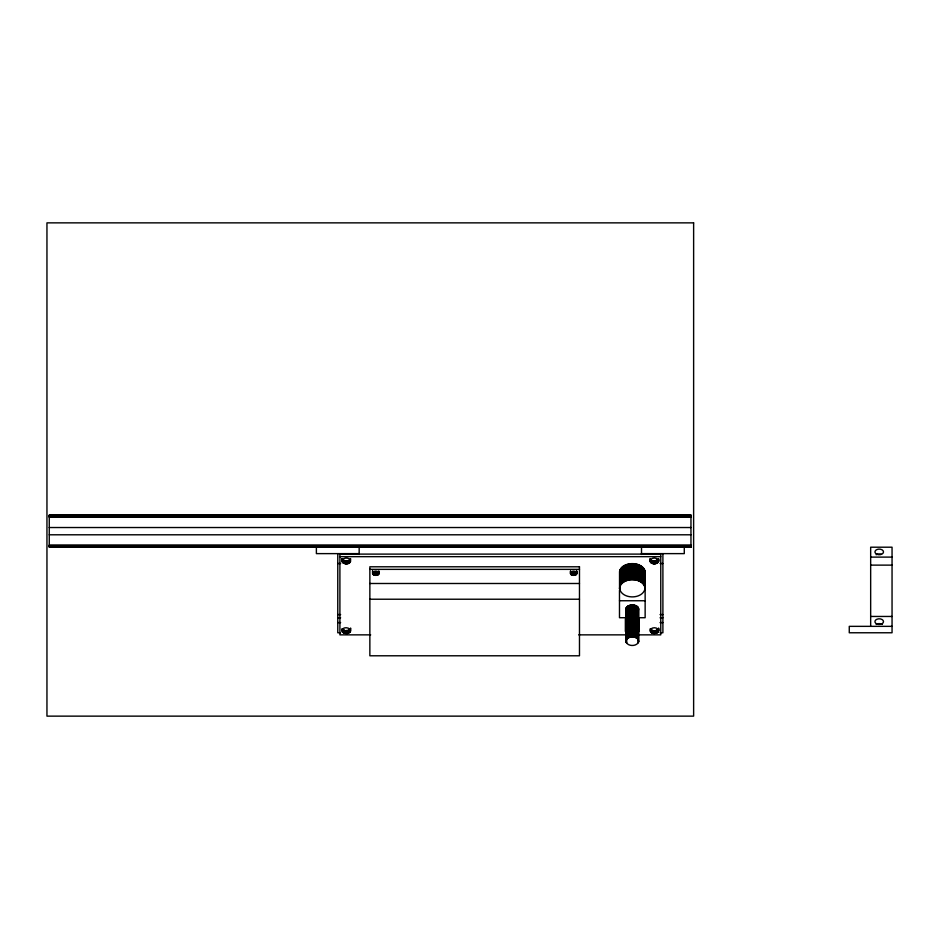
<?xml version="1.0" encoding="UTF-8"?>
<svg xmlns="http://www.w3.org/2000/svg" width="939" height="939" viewBox="0 0 939 939"><rect width="100%" height="100%" fill="white"/><g stroke="black" fill="none" stroke-linecap="round" stroke-linejoin="round"><path stroke-width="1.41" d="M349.355 632.616C353.674 628.719 344.378 625.656 342.371 629.529C341.174 631.536 343.662 633.32 345.493 633.391C349.496 634.377 349.038 630.914 350.529 628.602M349.355 562.907C349.66 555.325 352.16 563.987 347.16 563.682C345.2 563.952 342.289 563.236 342.054 560.912C342.618 556.721 351.362 557.238 350.423 561.733M637.968 611.23C642.123 603.002 622.498 603.002 626.653 611.23M638.696 641.595C638.332 635.586 627.522 635.304 625.926 640.762C626.29 646.76 637.1 647.041 638.696 641.595L638.696 608.824M645.14 588.272C643.098 576.769 621.536 576.769 619.482 588.272C621.536 599.763 643.098 599.763 645.14 588.272L645.14 572.215C643.426 559.667 617.193 561.193 620.033 574.68M645.14 572.215L644.588 574.68M658.603 561.182C658.392 557.085 650.715 556.98 650.07 560.912C651.056 565.701 660.704 564.116 658.603 558.623M658.603 630.891C658.392 626.794 650.715 626.689 650.07 630.621C651.138 635.527 660.95 633.696 658.626 628.05M378.887 573.659C379.11 570.489 373.311 570.231 372.548 573.036C372.959 577.039 381.07 575.584 378.887 571.088M576.663 573.858C577.321 570.642 571.452 570.161 570.454 572.837C570.431 577.109 579.222 575.654 576.792 570.889M658.474 628.778A4.272 2.829 0 0 1 654.342 630.879A4.272 2.829 0 0 1 650.211 628.778L651.631 630.233L654.342 630.879L657.054 630.233L658.544 628.602L658.439 631.431M570.525 571.288L573.6 572.802L576.663 571.288M658.298 559.421L658.439 559.163A4.272 2.829 0 0 1 654.342 561.17L651.631 560.524L650.246 559.163A4.272 2.829 0 0 0 654.342 561.17L658.298 559.421L658.298 561.992M372.771 574.058L372.666 571.288L375.741 572.802L378.804 571.288L378.699 574.058M342.23 559.163L345.493 561.111L349.355 560.337M342.23 628.872L345.083 630.75L349.355 630.046M690.963 547.132L49.262 547.202L49.262 515.124L690.963 515.124L690.963 547.202M49.262 515.194L690.963 515.194M49.262 515.405L690.963 515.405M49.262 515.746L690.963 515.746M49.262 516.192L690.963 516.192M49.262 516.708L690.963 516.708M49.262 517.26L690.963 517.26M49.262 527.53L690.963 527.53M49.262 534.796L690.963 534.796M49.262 545.066L690.963 545.066M49.262 545.618L690.963 545.618M49.262 546.134L690.963 546.134M49.262 546.58L690.963 546.58M49.262 546.921L690.963 546.921M359.168 553.623L316.384 553.623L316.384 547.202M641.513 553.623L684.285 553.623L684.285 547.202M339.906 556.663L660.763 556.663M870.664 557.109L892.05 557.109M337.77 563.517L340.622 563.517M660.047 563.517L662.899 563.517M870.664 565.125L892.05 565.125M369.86 569.363L579.48 569.363M369.86 583.495L579.48 583.495M369.86 599.223L579.48 599.223M619.482 600.749L645.14 600.749M337.77 614.587L340.622 614.587M660.047 614.587L662.899 614.587M870.664 616.454L892.05 616.454M337.77 617.792L340.622 617.792M626.606 617.721L619.482 617.721L619.482 590.314M638.015 617.721L645.14 617.721L645.14 590.314M660.047 617.792L662.899 617.792M337.77 622.604L340.622 622.604M660.047 622.604L662.899 622.604M892.05 626.348L849.267 626.348L849.267 632.769L892.05 632.769L892.05 547.202L870.664 547.202L870.664 626.348M340.622 632.769L337.77 632.769L337.77 553.623M660.047 632.769L662.899 632.769L662.899 553.623M370.682 634.858L339.906 634.858L339.906 554.104L660.763 554.104L660.763 634.858L637.323 634.858M578.717 634.858L627.064 634.858M658.544 558.893L658.439 561.733M658.298 629.13L658.298 631.701M658.122 559.667L658.122 562.238M658.122 629.376L658.122 631.947M657.899 559.914L657.899 562.484M657.899 629.623L657.899 632.182M657.652 560.137L657.652 562.707M657.652 629.846L657.652 632.405M657.37 560.337L657.37 562.907M657.37 630.046L657.37 632.616M657.054 560.524L657.054 563.095M657.054 630.233L657.054 632.804M656.725 560.689L656.725 563.259M656.725 630.398L656.725 632.968M656.361 560.829L656.361 563.4M656.361 630.539L656.361 633.109M655.985 560.959L655.985 563.517M655.985 630.656L655.985 633.226M655.586 561.041L655.586 563.611M655.586 630.75L655.586 633.32M655.176 561.111L655.176 563.682M655.176 630.82L655.176 633.391M654.765 561.158L654.765 563.717M654.765 630.867L654.765 633.426M654.342 561.17L654.342 563.74M654.342 630.879L654.342 633.438M653.92 561.158L653.92 563.717M653.92 630.867L653.92 633.426M653.509 561.111L653.509 563.682M653.509 630.82L653.509 633.391M653.098 561.041L653.098 563.611M653.098 630.75L653.098 633.32M652.711 560.959L652.711 563.517M652.711 630.656L652.711 633.226M652.323 560.829L652.323 563.4M652.323 630.539L652.323 633.109M651.971 560.689L651.971 563.259M651.971 630.398L651.971 632.968M651.631 560.524L651.631 563.095M651.631 630.233L651.631 632.804M651.314 560.337L651.314 562.907M651.314 630.046L651.314 632.616M651.032 560.137L651.032 562.707M651.032 629.846L651.032 632.405M650.786 559.914L650.786 562.484M650.786 629.623L650.786 632.182M650.387 559.421L650.574 562.238M650.387 629.13L650.574 631.947M650.246 559.163L650.246 561.733M650.081 558.623L650.152 561.463M645.081 571.393L645.081 589.105M644.905 570.56L644.905 589.927M644.588 569.762L644.588 585.807M644.166 568.975L644.166 585.02M643.626 568.224L643.626 584.269M642.98 567.508L642.98 583.553M642.229 566.839L642.229 582.884M641.513 547.202L641.513 554.456M641.384 566.217L641.384 582.274M640.457 565.665L640.457 581.711M639.436 565.161L639.436 581.218M639.259 618.883L639.259 631.442M638.45 608.003L638.45 642.405M638.356 564.738L638.356 580.783M638.238 607.615L638.238 642.792M637.968 607.24L637.968 639.177M637.651 606.876L637.651 638.813M637.217 564.386L637.217 580.431M637.276 606.547L637.276 638.485M636.853 606.23L636.853 638.18M636.384 605.96L636.384 637.898M636.043 564.104L636.043 580.149M635.879 605.702L635.879 637.651M635.339 605.491L635.339 637.428M634.811 563.905L634.811 579.95M634.764 605.315L634.764 637.252M634.177 605.174L634.177 637.111M633.567 563.776L633.567 579.832M633.567 605.068L633.567 637.018M632.945 605.009L632.945 636.947M632.311 563.74L632.311 579.786M632.311 604.998L632.311 636.935M631.677 605.009L631.677 636.947M631.055 563.776L631.055 579.832M631.055 605.068L631.055 637.018M630.445 605.174L630.445 637.111M629.858 605.315L629.858 637.252M629.811 563.905L629.811 579.95M629.283 605.491L629.283 637.428M628.743 605.702L628.743 637.651M628.59 564.104L628.59 580.149M628.238 605.96L628.238 637.898M627.78 606.23L627.78 638.18M627.405 564.386L627.405 580.431M627.346 606.547L627.346 638.485M626.982 606.876L626.982 638.813M626.653 607.24L626.653 643.168M626.383 607.615L626.383 642.792M626.266 564.738L626.266 580.783M626.172 608.003L626.172 642.405M626.02 608.402L626.02 642.006M625.926 608.824L625.926 641.595M625.362 618.883L625.362 631.442M625.186 565.161L625.186 581.218M624.165 565.665L624.165 581.711M623.238 566.217L623.238 582.274M622.393 566.839L622.393 582.884M621.641 567.508L621.641 583.553M620.996 568.224L620.996 584.269M620.456 568.975L620.456 585.02M620.033 569.762L620.033 590.737M619.728 570.56L619.728 589.927M619.54 571.393L619.54 589.105M576.558 571.487L576.558 574.058M576.429 571.675L576.264 574.422M576.077 572.027L576.077 574.586M575.865 572.18L575.865 574.75M575.63 572.321L575.63 574.891M575.372 572.438L575.372 575.008M575.114 572.544L575.114 575.114M574.821 572.637L574.821 575.208M574.527 572.708L574.527 575.278M574.222 572.755L574.222 575.325M573.905 572.79L573.905 575.361M573.6 572.802L573.6 575.372M573.283 572.79L573.283 575.361M572.966 572.755L572.966 575.325M572.661 572.708L572.661 575.278M572.367 572.637L572.367 575.208M572.086 572.544L572.086 575.114M571.816 572.438L571.816 575.008M571.558 572.321L571.558 574.891M571.323 572.18L571.323 574.75M571.112 572.027L571.112 574.586M570.771 571.675L570.924 574.422M570.63 571.487L570.63 574.058M570.454 571.088L570.525 573.858M378.57 571.675L378.57 574.245M378.405 571.851L378.405 574.422M378.217 572.027L378.217 574.586M378.006 572.18L378.006 574.75M377.771 572.321L377.771 574.891M377.525 572.438L377.525 575.008M377.255 572.544L377.255 575.114M376.962 572.637L376.962 575.208M376.668 572.708L376.668 575.278M376.363 572.755L376.363 575.325M376.058 572.79L376.058 575.361M375.741 572.802L375.741 575.372M375.424 572.79L375.424 575.361M375.119 572.755L375.119 575.325M374.802 572.708L374.802 575.278M374.508 572.637L374.508 575.208M374.227 572.544L374.227 575.114M373.957 572.438L373.957 575.008M373.699 572.321L373.699 574.891M373.476 572.18L373.476 574.75M373.264 572.027L373.264 574.586M373.076 571.851L373.076 574.422M372.912 571.675L372.912 574.245M372.548 570.889L372.595 573.659M359.168 547.202L359.168 554.456M350.587 558.623L350.529 561.463M350.611 628.05L350.529 631.172M350.423 628.872L350.423 631.431M350.282 559.421L350.106 562.238M350.282 629.13L350.106 631.947M349.883 559.914L349.883 562.484M349.883 629.623L349.883 632.182M349.637 560.137L349.637 562.707M349.637 629.846L349.637 632.405M349.038 560.524L349.038 563.095M349.038 630.233L349.038 632.804M348.709 560.689L348.709 563.259M348.709 630.398L348.709 632.968M348.346 560.829L348.346 563.4M348.346 630.539L348.346 633.109M347.97 560.959L347.97 563.517M347.97 630.656L347.97 633.226M347.571 561.041L347.571 563.611M347.571 630.75L347.571 633.32M347.16 561.111L347.16 563.682M347.16 630.82L347.16 633.391M346.749 561.158L346.749 563.717M346.749 630.867L346.749 633.426M342.195 559.069A4.272 2.829 0 0 0 346.327 561.17L346.327 563.74M342.195 628.778A4.272 2.829 0 0 0 346.327 630.879L346.327 633.438M345.904 561.158L345.904 563.717M345.904 630.867L345.904 633.426M345.493 561.111L345.493 563.682M345.493 630.82L345.493 633.391M345.083 561.041L345.083 563.611M345.083 630.75L345.083 633.32M344.695 560.959L344.695 563.517M344.695 630.656L344.695 633.226M344.308 560.829L344.308 563.4M344.308 630.539L344.308 633.109M343.956 560.689L343.956 563.259M343.956 630.398L343.956 632.968M343.615 560.524L343.615 563.095M343.615 630.233L343.615 632.804M343.298 560.337L343.298 562.907M343.298 630.046L343.298 632.616M343.017 560.137L343.017 562.707M343.017 629.846L343.017 632.405M342.77 559.914L342.77 562.484M342.77 629.623L342.77 632.182M342.559 559.667L342.559 562.238M342.559 629.376L342.559 631.947M342.371 559.421L342.371 561.992M342.371 629.13L342.371 631.701M342.136 558.893L342.23 561.733M342.066 558.623L342.066 561.182M876.193 624.447A4.272 2.829 0 0 1 882.237 624.447M876.193 554.738A4.272 2.829 0 0 1 881.357 554.292M350.458 628.778A4.272 2.829 0 0 1 346.327 630.879M350.458 559.069A4.272 2.829 0 0 1 346.327 561.17M693.628 222.86L46.95 222.86L46.95 716.14L693.628 716.14L693.628 222.86M579.48 566.792L369.86 566.792L369.86 655.786L579.48 655.786L579.48 566.792M877.073 554.374A4.272 2.829 0 0 0 883.493 551.921A4.272 2.829 0 0 0 877.073 549.479A4.272 2.829 0 0 0 877.073 554.374M877.073 624.083A4.272 2.829 0 0 0 883.493 621.63A4.272 2.829 0 0 0 877.073 619.177A4.272 2.829 0 0 0 877.073 624.083"/></g></svg>
